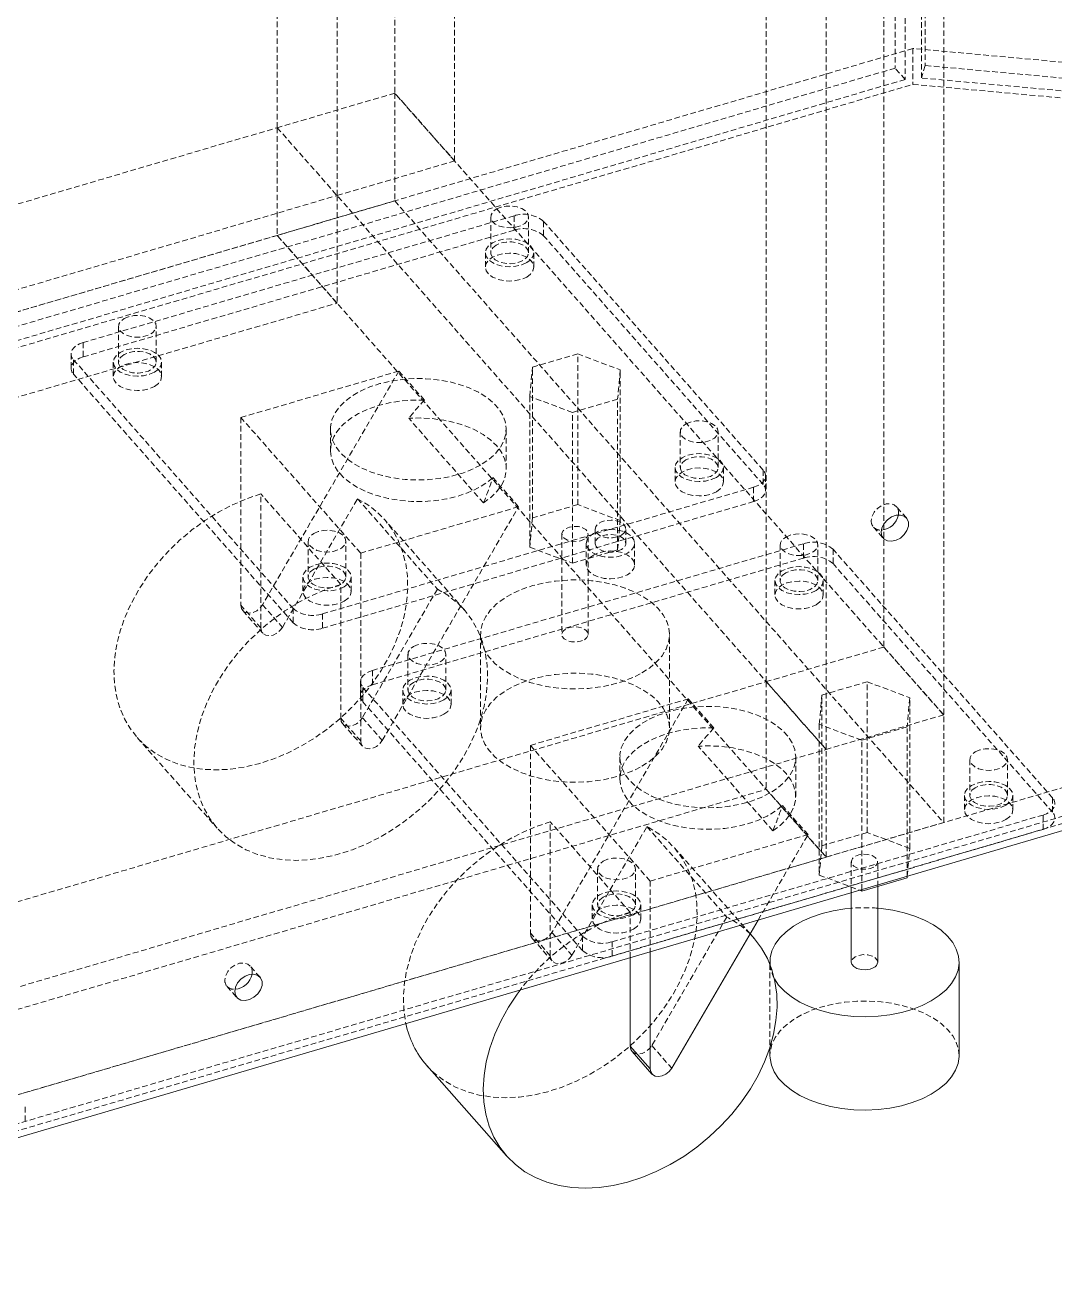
# Model space of a CAD drawing. Header units: millimetres. Extents: x 1529 to 6255, y 1713 to 5797.
# Drawn here: x 4764.3 to 4998.6, y 4425.3 to 4709.7 of the extents above; entities that cross this region are included whole.
import ezdxf

# ---------------------------------------------------------------- set-up
doc = ezdxf.new("R2010")
doc.units = ezdxf.units.MM
doc.linetypes.add('HIDDEN', pattern=[1.905, 1.27, -0.635])

msp = doc.modelspace()

# ---------------------------------------------------------------- linework, layer by layer
at = {"color": 7, "linetype": 'HIDDEN', "lineweight": 0}
for p, q in [((4962.216, 5268.138), (4962.216, 4699.826)), ((4969.025, 5268.761), (4969.025, 4700.448)), ((4964.486, 5265.566), (4964.486, 4697.254)), ((4968.243, 4697.597), (4968.243, 5265.91)), ((4848.429, 5200.4), (4848.429, 4694.145)), ((4821.699, 4686.283), (4821.699, 5192.538)), ((4862.049, 4678.714), (4862.049, 5184.969)), ((4835.319, 4670.852), (4835.319, 5177.107)), ((4959.657, 5074.381), (4959.657, 4568.125)), ((4932.927, 4560.263), (4932.927, 5066.518)), ((4973.277, 5058.949), (4973.277, 4552.694)), ((4946.547, 5051.087), (4946.547, 4544.832)), ((4966.268, 4704.31), (4527.667, 4575.299)), ((5011.989, 4700.13), (4966.268, 4704.31)), ((4966.268, 4704.31), (4966.268, 4696.145)), ((4962.216, 4699.826), (4527.179, 4571.863)), ((4964.486, 4697.254), (4962.216, 4699.826)), ((4969.025, 4700.448), (4968.243, 4697.597)), ((5539.52, 4648.286), (4969.025, 4700.448)), ((4527.667, 4567.134), (4966.268, 4696.145)), ((4964.486, 4697.254), (4529.449, 4569.291)), ((4966.268, 4696.145), (5054.521, 4688.076)), ((5538.738, 4645.435), (4968.243, 4697.597)), ((4848.429, 4694.145), (4821.699, 4686.283)), ((4973.277, 4552.694), (4848.429, 4694.145)), ((4848.429, 4694.145), (4848.429, 4669.649)), ((4862.049, 4678.714), (4848.429, 4694.145)), ((4554.397, 4607.658), (4821.699, 4686.283)), ((4821.699, 4686.283), (4946.547, 4544.832)), ((4821.699, 4686.283), (4821.699, 4661.786)), ((4821.699, 4686.283), (4835.319, 4670.852)), ((4835.319, 4670.852), (4862.049, 4678.714)), ((4568.017, 4592.227), (4835.319, 4670.852)), ((4848.429, 4669.649), (4821.699, 4661.786)), ((4835.319, 4670.852), (4835.319, 4646.355)), ((4848.429, 4669.649), (4973.277, 4528.198)), ((4875.558, 4666.224), (4777.548, 4637.395)), ((4870.251, 4665.994), (4870.251, 4657.829)), ((4875.558, 4662.958), (4875.558, 4666.224)), ((4878.851, 4657.829), (4878.851, 4665.994)), ((4932.222, 4608.382), (4882.283, 4664.962)), ((4882.283, 4664.962), (4882.283, 4661.696)), ((4821.699, 4661.786), (4554.397, 4583.161)), ((4777.548, 4634.128), (4875.558, 4662.958)), ((4821.699, 4661.786), (4946.547, 4520.335)), ((4835.319, 4646.355), (4821.699, 4661.786)), ((4932.222, 4605.116), (4882.283, 4661.696)), ((4869.051, 4657.829), (4869.051, 4654.562)), ((4880.051, 4654.562), (4880.051, 4657.829)), ((4568.017, 4567.73), (4835.319, 4646.355)), ((4785.605, 4641.096), (4785.605, 4632.931)), ((4794.205, 4632.931), (4794.205, 4641.096)), ((4777.548, 4637.395), (4777.548, 4634.128)), ((4774.817, 4634.823), (4774.817, 4631.557)), ((4775.362, 4633.512), (4825.301, 4576.932)), ((4775.362, 4630.246), (4775.362, 4633.512)), ((4784.405, 4632.931), (4784.405, 4629.664)), ((4795.405, 4629.664), (4795.405, 4632.931)), ((4879.748, 4631.795), (4890.037, 4634.821)), ((4890.037, 4634.821), (4899.721, 4631.191)), ((4890.037, 4600.526), (4890.037, 4634.821)), ((4825.301, 4573.666), (4775.362, 4630.246)), ((4813.442, 4620.35), (4849.36, 4630.915)), ((4849.36, 4630.915), (4818.362, 4577.753)), ((4855.199, 4624.299), (4849.36, 4630.915)), ((4879.144, 4625.138), (4879.748, 4631.795)), ((4879.748, 4597.5), (4879.748, 4631.795)), ((4899.721, 4631.191), (4899.117, 4624.534)), ((4899.721, 4596.896), (4899.721, 4631.191)), ((4879.144, 4625.138), (4879.144, 4590.843)), ((4888.828, 4621.508), (4879.144, 4625.138)), ((4899.117, 4624.534), (4888.828, 4621.508)), ((4899.117, 4590.239), (4899.117, 4624.534)), ((4888.828, 4587.213), (4888.828, 4621.508)), ((4840.682, 4589.488), (4813.442, 4620.35)), ((4813.442, 4620.35), (4813.442, 4577.634)), ((4868.597, 4600.936), (4851.615, 4620.176)), ((4833.792, 4617.681), (4833.792, 4612.782)), ((4873.792, 4608.699), (4873.792, 4617.681)), ((4913.38, 4617.129), (4913.38, 4608.964)), ((4921.98, 4608.964), (4921.98, 4617.129)), ((4912.18, 4608.964), (4912.18, 4605.698)), ((4923.18, 4605.698), (4923.18, 4608.964)), ((4932.222, 4608.382), (4932.222, 4605.116)), ((4932.767, 4603.805), (4932.767, 4607.072)), ((4832.026, 4575.671), (4930.037, 4604.5)), ((4876.599, 4600.053), (4870.76, 4606.669)), ((4930.037, 4601.234), (4930.037, 4604.5)), ((4836.142, 4582.384), (4817.982, 4602.958)), ((4817.982, 4572.49), (4817.982, 4602.958)), ((4822.902, 4572.61), (4839.961, 4601.866)), ((4839.961, 4601.866), (4858.12, 4581.292)), ((4832.026, 4572.404), (4930.037, 4601.234)), ((4876.599, 4600.053), (4840.682, 4589.488)), ((4845.601, 4546.891), (4876.599, 4600.053)), ((4890.037, 4600.526), (4879.748, 4597.5)), ((4899.721, 4596.896), (4890.037, 4600.526)), ((4964.806, 4597.5), (4962.536, 4600.071)), ((4864.257, 4576.579), (4846.098, 4597.153)), ((4879.748, 4597.5), (4879.144, 4590.843)), ((4899.117, 4590.239), (4899.721, 4596.896)), ((4886.433, 4593.87), (4886.433, 4571.006)), ((4892.433, 4571.006), (4892.433, 4593.87)), ((4893.988, 4594.992), (4893.988, 4591.726)), ((4900.988, 4591.726), (4900.988, 4594.992)), ((4957.288, 4595.439), (4959.558, 4592.868)), ((4828.734, 4592.231), (4828.734, 4584.066)), ((4837.334, 4584.066), (4837.334, 4592.231)), ((4941.387, 4591.641), (4843.376, 4562.811)), ((4879.144, 4590.843), (4888.828, 4587.213)), ((4888.828, 4587.213), (4899.117, 4590.239)), ((4891.988, 4591.726), (4891.988, 4586.827)), ((4902.988, 4586.827), (4902.988, 4591.726)), ((4936.079, 4591.411), (4936.079, 4583.245)), ((4941.387, 4588.374), (4941.387, 4591.641)), ((4944.679, 4583.245), (4944.679, 4591.411)), ((4998.051, 4533.799), (4948.112, 4590.379)), ((4948.112, 4590.379), (4948.112, 4587.113)), ((4840.682, 4589.488), (4840.682, 4546.772)), ((4843.376, 4559.545), (4941.387, 4588.374)), ((4998.051, 4530.533), (4948.112, 4587.113)), ((4827.534, 4584.066), (4827.534, 4580.8)), ((4836.142, 4551.916), (4836.142, 4582.384)), ((4838.534, 4580.8), (4838.534, 4584.066)), ((4934.879, 4583.245), (4934.879, 4579.979)), ((4945.879, 4579.979), (4945.879, 4583.245)), ((4858.12, 4581.292), (4841.061, 4552.035)), ((4817.982, 4572.49), (4813.442, 4577.634)), ((4813.866, 4576.435), (4818.406, 4571.291)), ((4818.362, 4577.753), (4822.902, 4572.61)), ((4825.301, 4576.932), (4825.301, 4573.666)), ((4832.026, 4575.671), (4832.026, 4572.404)), ((4867.933, 4571.006), (4867.933, 4549.776)), ((4910.933, 4549.776), (4910.933, 4571.006)), ((4959.657, 4568.125), (4932.927, 4560.263)), ((4959.657, 4568.125), (4973.277, 4552.694)), ((4851.434, 4566.513), (4851.434, 4558.347)), ((4860.034, 4558.347), (4860.034, 4566.513)), ((4843.376, 4562.811), (4843.376, 4559.545)), ((4665.625, 4481.638), (4932.927, 4560.263)), ((4840.646, 4560.24), (4840.646, 4556.973)), ((4841.191, 4558.929), (4891.13, 4502.349)), ((4841.191, 4555.663), (4841.191, 4558.929)), ((4946.547, 4544.832), (4932.927, 4560.263)), ((4932.927, 4560.263), (4932.927, 4535.767)), ((4945.577, 4557.212), (4955.866, 4560.238)), ((4955.866, 4560.238), (4965.55, 4556.607)), ((4955.866, 4525.943), (4955.866, 4560.238)), ((4850.234, 4558.347), (4850.234, 4555.081)), ((4861.234, 4555.081), (4861.234, 4558.347)), ((4879.271, 4545.767), (4915.188, 4556.332)), ((4915.188, 4556.332), (4884.19, 4503.17)), ((4921.028, 4549.716), (4915.188, 4556.332)), ((4944.973, 4550.555), (4945.577, 4557.212)), ((4945.577, 4522.917), (4945.577, 4557.212)), ((4965.55, 4556.607), (4964.945, 4549.951)), ((4965.55, 4522.313), (4965.55, 4556.607)), ((4891.13, 4499.083), (4841.191, 4555.663)), ((4840.682, 4546.772), (4836.142, 4551.916)), ((4836.566, 4550.717), (4841.106, 4545.573)), ((4841.061, 4552.035), (4845.601, 4546.891)), ((4944.973, 4550.555), (4944.973, 4516.26)), ((4954.657, 4546.924), (4944.973, 4550.555)), ((4973.277, 4552.694), (4946.547, 4544.832)), ((4973.277, 4528.198), (4973.277, 4552.694)), ((4789.867, 4547.523), (4808.027, 4526.949)), ((4964.945, 4549.951), (4954.657, 4546.924)), ((4964.945, 4515.975), (4964.945, 4549.951)), ((4679.245, 4466.207), (4946.547, 4544.832)), ((4906.51, 4514.905), (4879.271, 4545.767)), ((4879.271, 4545.767), (4879.271, 4503.051)), ((4934.425, 4526.353), (4917.444, 4545.593)), ((4946.547, 4520.335), (4946.547, 4544.832)), ((4954.657, 4512.949), (4954.657, 4546.924)), ((4899.621, 4543.098), (4899.621, 4538.199)), ((4939.621, 4534.116), (4939.621, 4543.098)), ((4979.208, 4542.546), (4979.208, 4534.38)), ((4987.808, 4534.38), (4987.808, 4542.546)), ((4654.296, 4434.372), (5011.501, 4539.441)), ((4665.625, 4457.142), (4932.927, 4535.767)), ((4932.927, 4535.767), (4946.547, 4520.335)), ((4978.008, 4534.38), (4978.008, 4531.114)), ((4989.008, 4531.114), (4989.008, 4534.38)), ((4998.051, 4533.799), (4998.051, 4530.533)), ((5009.719, 4532.385), (4654.296, 4427.84)), ((5011.501, 4531.276), (4655.441, 4426.543)), ((4942.428, 4525.47), (4936.588, 4532.086)), ((4901.971, 4507.801), (4883.811, 4528.375)), ((4883.811, 4497.907), (4883.811, 4528.375)), ((4897.855, 4501.087), (4995.866, 4529.916)), ((4973.277, 4528.198), (4946.547, 4520.335)), ((4995.866, 4526.65), (4995.866, 4529.916)), ((4888.73, 4498.026), (4905.789, 4527.283)), ((4897.855, 4497.821), (4995.866, 4526.65)), ((4905.789, 4527.283), (4923.949, 4506.708)), ((4942.428, 4525.47), (4906.51, 4514.905)), ((4931.084, 4506.015), (4942.428, 4525.47)), ((4955.866, 4525.943), (4945.577, 4522.917)), ((4965.55, 4522.313), (4955.866, 4525.943)), ((4929.275, 4502.913), (4911.926, 4522.57)), ((4945.577, 4522.917), (4944.973, 4516.26)), ((4964.975, 4515.984), (4965.55, 4522.313)), ((4946.547, 4520.335), (4679.245, 4441.711)), ((4952.261, 4519.286), (4952.261, 4512.245)), ((4958.261, 4513.69), (4958.261, 4519.286)), ((4894.563, 4517.648), (4894.563, 4509.483)), ((4903.163, 4509.483), (4903.163, 4517.648)), ((4944.973, 4516.26), (4954.179, 4512.809)), ((4906.51, 4514.905), (4906.51, 4498.787)), ((4893.363, 4509.483), (4893.363, 4506.216)), ((4901.971, 4497.452), (4901.971, 4507.801)), ((4904.363, 4506.216), (4904.363, 4509.483)), ((4923.949, 4506.708), (4906.89, 4477.452)), ((4883.811, 4497.907), (4879.271, 4503.051)), ((4879.695, 4501.852), (4884.235, 4496.708)), ((4884.19, 4503.17), (4888.73, 4498.026)), ((4891.13, 4502.349), (4891.13, 4499.083)), ((4897.855, 4501.087), (4897.855, 4497.821)), ((4817.79, 4493.015), (4815.52, 4495.587)), ((4933.761, 4495.956), (4933.761, 4477.107)), ((4810.272, 4490.955), (4812.541, 4488.383)), ((4906.89, 4477.452), (4911.43, 4472.308)), ((4764.35, 4460.32), (4764.35, 4463.587))]:
    msp.add_line(p, q, dxfattribs=at)
at = {"color": 7, "linetype": 'Continuous', "lineweight": 15}
for p, q in [((5011.989, 4529.813), (4656.566, 4425.268)), ((4954.657, 4512.63), (4964.945, 4515.656)), ((4958.261, 4496.423), (4958.261, 4513.69)), ((4964.945, 4515.656), (4964.975, 4515.984)), ((4964.945, 4515.656), (4964.945, 4515.975)), ((4952.261, 4512.245), (4952.261, 4496.423)), ((4954.179, 4512.809), (4954.657, 4512.63)), ((4954.657, 4512.63), (4954.657, 4512.949)), ((4911.43, 4472.308), (4931.084, 4506.015)), ((4930.086, 4501.995), (4929.275, 4502.913)), ((4901.971, 4477.332), (4901.971, 4497.452)), ((4906.51, 4498.787), (4906.51, 4472.189)), ((4933.761, 4496.423), (4933.761, 4495.956)), ((4976.761, 4475.193), (4976.761, 4496.423)), ((4906.51, 4472.189), (4901.971, 4477.332)), ((4933.761, 4477.107), (4933.761, 4475.193)), ((4902.394, 4476.133), (4906.934, 4470.99)), ((4855.696, 4472.94), (4873.855, 4452.365))]:
    msp.add_line(p, q, dxfattribs=at)
at = {"color": 7, "linetype": 'HIDDEN', "lineweight": 0, "flags": 128}
for points in [[(4871.51, 4667.749), (4872.541, 4668.189), (4873.751, 4668.433), (4875.032, 4668.461), (4876.27, 4668.269), (4877.355, 4667.876), (4878.192, 4667.315), (4878.704, 4666.636), (4878.848, 4665.901), (4878.609, 4665.174), (4878.01, 4664.52), (4877.104, 4663.997), (4875.971, 4663.651), (4874.711, 4663.513), (4873.438, 4663.596), (4872.263, 4663.892), (4871.291, 4664.375), (4870.609, 4665.001), (4870.278, 4665.716), (4870.326, 4666.455), (4870.749, 4667.154), (4871.51, 4667.749)], [(4878.44, 4655.583), (4877.301, 4655.079), (4875.974, 4654.762), (4874.551, 4654.653), (4873.127, 4654.762), (4871.801, 4655.079), (4870.662, 4655.583), (4869.787, 4656.241), (4869.238, 4657.007), (4869.051, 4657.829), (4869.238, 4658.65), (4869.787, 4659.416), (4870.661, 4660.074), (4871.801, 4660.578), (4873.127, 4660.895), (4874.551, 4661.004), (4875.974, 4660.895), (4877.301, 4660.578), (4878.44, 4660.074), (4879.314, 4659.416), (4879.863, 4658.65), (4880.051, 4657.829), (4879.863, 4657.007), (4879.314, 4656.241), (4878.44, 4655.583)], [(4871.51, 4659.584), (4870.749, 4658.988), (4870.326, 4658.29), (4870.278, 4657.551), (4870.609, 4656.836), (4871.291, 4656.209), (4872.263, 4655.727), (4873.438, 4655.431), (4874.711, 4655.348), (4875.971, 4655.486), (4877.104, 4655.831), (4878.01, 4656.354), (4878.609, 4657.009), (4878.848, 4657.736), (4878.704, 4658.471), (4878.192, 4659.149), (4877.355, 4659.71), (4876.27, 4660.104), (4875.032, 4660.295), (4873.751, 4660.268), (4872.541, 4660.023), (4871.51, 4659.584)], [(4878.44, 4652.317), (4879.314, 4652.975), (4879.863, 4653.741), (4880.051, 4654.562), (4879.863, 4655.384), (4879.314, 4656.15), (4878.44, 4656.808), (4877.301, 4657.312), (4875.974, 4657.629), (4874.551, 4657.737), (4873.127, 4657.629), (4871.801, 4657.312), (4870.661, 4656.808), (4869.787, 4656.15), (4869.238, 4655.384), (4869.051, 4654.562), (4869.238, 4653.741), (4869.787, 4652.975), (4870.662, 4652.317), (4871.801, 4651.813), (4873.127, 4651.495), (4874.551, 4651.387), (4875.974, 4651.495), (4877.301, 4651.813), (4878.44, 4652.317)], [(4786.864, 4642.851), (4787.896, 4643.291), (4789.106, 4643.535), (4790.386, 4643.563), (4791.624, 4643.371), (4792.71, 4642.978), (4793.546, 4642.417), (4794.058, 4641.739), (4794.202, 4641.003), (4793.964, 4640.276), (4793.365, 4639.622), (4792.458, 4639.099), (4791.325, 4638.753), (4790.066, 4638.615), (4788.792, 4638.698), (4787.617, 4638.994), (4786.646, 4639.477), (4785.964, 4640.103), (4785.632, 4640.818), (4785.68, 4641.558), (4786.103, 4642.256), (4786.864, 4642.851)], [(4777.548, 4637.395), (4776.722, 4637.09), (4776.015, 4636.697), (4775.455, 4636.233), (4775.062, 4635.715), (4774.852, 4635.162), (4774.833, 4634.596), (4775.005, 4634.039), (4775.362, 4633.512)], [(4793.794, 4630.686), (4792.655, 4630.181), (4791.328, 4629.864), (4789.905, 4629.756), (4788.481, 4629.864), (4787.155, 4630.181), (4786.016, 4630.686), (4785.142, 4631.343), (4784.592, 4632.109), (4784.405, 4632.931), (4784.592, 4633.752), (4785.142, 4634.518), (4786.016, 4635.176), (4787.155, 4635.68), (4788.481, 4635.998), (4789.905, 4636.106), (4791.328, 4635.998), (4792.655, 4635.68), (4793.794, 4635.176), (4794.668, 4634.518), (4795.218, 4633.752), (4795.405, 4632.931), (4795.218, 4632.109), (4794.668, 4631.343), (4793.794, 4630.686)], [(4777.548, 4634.128), (4776.722, 4633.823), (4776.015, 4633.431), (4775.455, 4632.967), (4775.062, 4632.449), (4774.852, 4631.896), (4774.833, 4631.33), (4775.005, 4630.773), (4775.362, 4630.246)], [(4793.794, 4627.419), (4794.668, 4628.077), (4795.218, 4628.843), (4795.405, 4629.664), (4795.218, 4630.486), (4794.668, 4631.252), (4793.794, 4631.91), (4792.655, 4632.414), (4791.328, 4632.731), (4789.905, 4632.84), (4788.481, 4632.731), (4787.155, 4632.414), (4786.016, 4631.91), (4785.142, 4631.252), (4784.592, 4630.486), (4784.405, 4629.664), (4784.592, 4628.843), (4785.142, 4628.077), (4786.016, 4627.419), (4787.155, 4626.915), (4788.481, 4626.598), (4789.905, 4626.489), (4791.328, 4626.598), (4792.655, 4626.915), (4793.794, 4627.419)], [(4786.864, 4634.686), (4786.103, 4634.091), (4785.68, 4633.392), (4785.632, 4632.653), (4785.964, 4631.938), (4786.646, 4631.311), (4787.617, 4630.829), (4788.792, 4630.533), (4790.066, 4630.45), (4791.325, 4630.588), (4792.458, 4630.933), (4793.365, 4631.457), (4793.964, 4632.111), (4794.202, 4632.838), (4794.058, 4633.573), (4793.546, 4634.251), (4792.71, 4634.812), (4791.624, 4635.206), (4790.386, 4635.397), (4789.106, 4635.37), (4787.896, 4635.125), (4786.864, 4634.686)], [(4867.934, 4609.517), (4865.923, 4608.502), (4863.696, 4607.65), (4861.291, 4606.978), (4858.753, 4606.496), (4856.126, 4606.214), (4853.458, 4606.137), (4850.796, 4606.266), (4848.187, 4606.598), (4845.678, 4607.128), (4843.314, 4607.847), (4841.137, 4608.741), (4839.186, 4609.794), (4837.495, 4610.989), (4836.095, 4612.302), (4835.011, 4613.712), (4834.262, 4615.193), (4833.862, 4616.717), (4833.817, 4618.26), (4834.129, 4619.791), (4834.792, 4621.286), (4835.794, 4622.715), (4837.117, 4624.055), (4838.737, 4625.282), (4840.626, 4626.372), (4842.75, 4627.308), (4845.072, 4628.071), (4847.548, 4628.65), (4850.137, 4629.032), (4852.79, 4629.212), (4855.461, 4629.186), (4858.103, 4628.955), (4860.668, 4628.523), (4863.11, 4627.897), (4865.385, 4627.089), (4867.454, 4626.113), (4869.279, 4624.987), (4870.828, 4623.73), (4872.072, 4622.365), (4872.991, 4620.917), (4873.567, 4619.411), (4873.79, 4617.874), (4873.656, 4616.334), (4873.167, 4614.817), (4872.333, 4613.352), (4871.168, 4611.964), (4869.693, 4610.678), (4867.934, 4609.517)], [(4855.199, 4624.299), (4852.476, 4624.302), (4849.776, 4624.092), (4847.152, 4623.672), (4844.65, 4623.051), (4842.318, 4622.238), (4840.199, 4621.251), (4838.332, 4620.106), (4836.751, 4618.826), (4835.487, 4617.433), (4834.562, 4615.954), (4833.994, 4614.416), (4833.793, 4612.848), (4833.962, 4611.279), (4834.5, 4609.738), (4835.395, 4608.253), (4836.632, 4606.852), (4838.187, 4605.561), (4840.031, 4604.404), (4842.13, 4603.402), (4844.446, 4602.574), (4846.935, 4601.936), (4849.551, 4601.499), (4852.246, 4601.271), (4854.969, 4601.256), (4857.671, 4601.455), (4860.301, 4601.864), (4862.81, 4602.476), (4865.151, 4603.279), (4867.283, 4604.258), (4869.164, 4605.395), (4870.76, 4606.669)], [(4868.597, 4600.936), (4870.264, 4602.15), (4871.634, 4603.482), (4872.684, 4604.908), (4873.393, 4606.403), (4873.749, 4607.938), (4873.746, 4609.488), (4873.383, 4611.023), (4872.668, 4612.516), (4871.612, 4613.941), (4870.236, 4615.271), (4868.564, 4616.483), (4866.626, 4617.554), (4864.456, 4618.467), (4862.095, 4619.203), (4859.584, 4619.75), (4856.969, 4620.098), (4854.297, 4620.241), (4851.615, 4620.176)], [(4914.639, 4618.884), (4915.67, 4619.324), (4916.88, 4619.568), (4918.161, 4619.596), (4919.399, 4619.404), (4920.485, 4619.011), (4921.321, 4618.45), (4921.833, 4617.772), (4921.977, 4617.036), (4921.738, 4616.309), (4921.139, 4615.655), (4920.233, 4615.132), (4919.1, 4614.786), (4917.84, 4614.648), (4916.567, 4614.731), (4915.392, 4615.027), (4914.42, 4615.51), (4913.738, 4616.136), (4913.407, 4616.851), (4913.455, 4617.591), (4913.878, 4618.289), (4914.639, 4618.884)], [(4921.569, 4606.719), (4920.43, 4606.214), (4919.103, 4605.897), (4917.68, 4605.789), (4916.256, 4605.897), (4914.93, 4606.214), (4913.791, 4606.719), (4912.917, 4607.376), (4912.367, 4608.142), (4912.18, 4608.964), (4912.367, 4609.785), (4912.917, 4610.551), (4913.791, 4611.209), (4914.93, 4611.713), (4916.256, 4612.031), (4917.68, 4612.139), (4919.103, 4612.031), (4920.43, 4611.713), (4921.569, 4611.209), (4922.443, 4610.551), (4922.992, 4609.785), (4923.18, 4608.964), (4922.992, 4608.142), (4922.443, 4607.376), (4921.569, 4606.719)], [(4914.639, 4610.719), (4913.878, 4610.124), (4913.455, 4609.425), (4913.407, 4608.686), (4913.738, 4607.971), (4914.42, 4607.344), (4915.392, 4606.862), (4916.567, 4606.566), (4917.84, 4606.483), (4919.1, 4606.621), (4920.233, 4606.966), (4921.139, 4607.49), (4921.738, 4608.144), (4921.977, 4608.871), (4921.833, 4609.606), (4921.321, 4610.284), (4920.485, 4610.845), (4919.399, 4611.239), (4918.161, 4611.43), (4916.88, 4611.403), (4915.67, 4611.158), (4914.639, 4610.719)], [(4921.569, 4603.452), (4922.443, 4604.11), (4922.992, 4604.876), (4923.18, 4605.698), (4922.992, 4606.519), (4922.443, 4607.285), (4921.569, 4607.943), (4920.43, 4608.447), (4919.103, 4608.764), (4917.68, 4608.873), (4916.256, 4608.764), (4914.93, 4608.447), (4913.791, 4607.943), (4912.917, 4607.285), (4912.367, 4606.519), (4912.18, 4605.698), (4912.367, 4604.876), (4912.917, 4604.11), (4913.791, 4603.452), (4914.93, 4602.948), (4916.256, 4602.631), (4917.68, 4602.522), (4919.103, 4602.631), (4920.43, 4602.948), (4921.569, 4603.452)], [(4930.037, 4604.5), (4930.863, 4604.805), (4931.569, 4605.197), (4932.13, 4605.661), (4932.522, 4606.18), (4932.732, 4606.732), (4932.752, 4607.298), (4932.579, 4607.855), (4932.222, 4608.382)], [(4930.037, 4601.234), (4930.863, 4601.539), (4931.569, 4601.931), (4932.13, 4602.395), (4932.522, 4602.913), (4932.732, 4603.466), (4932.752, 4604.032), (4932.579, 4604.589), (4932.222, 4605.116)], [(4817.982, 4602.958), (4814.725, 4601.855), (4811.499, 4600.47), (4808.335, 4598.817), (4805.262, 4596.911), (4802.311, 4594.772), (4799.509, 4592.419), (4796.883, 4589.875), (4794.458, 4587.163), (4792.257, 4584.311), (4790.301, 4581.344), (4788.609, 4578.292), (4787.196, 4575.183), (4786.077, 4572.047), (4785.262, 4568.913), (4784.758, 4565.813), (4784.571, 4562.774), (4784.702, 4559.826), (4785.15, 4556.998), (4785.911, 4554.316), (4786.977, 4551.805), (4788.339, 4549.49), (4789.983, 4547.393), (4791.894, 4545.533), (4794.053, 4543.929), (4796.44, 4542.595), (4799.032, 4541.545), (4801.805, 4540.788), (4804.732, 4540.331), (4807.786, 4540.179), (4810.936, 4540.334), (4814.153, 4540.793), (4817.407, 4541.553), (4820.667, 4542.606), (4823.9, 4543.943), (4827.078, 4545.55), (4830.169, 4547.412), (4833.144, 4549.511), (4835.974, 4551.828), (4838.633, 4554.34), (4841.095, 4557.024), (4843.337, 4559.854), (4845.338, 4562.802), (4847.078, 4565.841), (4848.54, 4568.943), (4849.712, 4572.076), (4850.582, 4575.212), (4851.141, 4578.321), (4851.384, 4581.373), (4851.309, 4584.338), (4850.916, 4587.19), (4850.21, 4589.899), (4849.197, 4592.442), (4847.887, 4594.793), (4846.291, 4596.93), (4844.426, 4598.833), (4842.309, 4600.484), (4839.961, 4601.866)], [(4962.986, 4598.181), (4962.988, 4598.19), (4962.988, 4599.131), (4962.654, 4599.922), (4962.024, 4600.479), (4961.164, 4600.741), (4960.169, 4600.679), (4959.146, 4600.301), (4958.206, 4599.646), (4957.451, 4598.787), (4956.962, 4597.816), (4956.793, 4596.838), (4956.793, 4596.838)], [(4899.963, 4593.564), (4900.632, 4594.105), (4900.961, 4594.742), (4900.914, 4595.407), (4900.495, 4596.026), (4899.75, 4596.534), (4898.76, 4596.875), (4897.633, 4597.011), (4896.489, 4596.929), (4895.454, 4596.637), (4894.64, 4596.166), (4894.133, 4595.569), (4893.991, 4594.909), (4894.227, 4594.258), (4894.817, 4593.686), (4895.696, 4593.256), (4896.77, 4593.015), (4897.921, 4592.987), (4899.025, 4593.177), (4899.963, 4593.564)], [(4829.993, 4593.986), (4831.025, 4594.426), (4832.235, 4594.67), (4833.515, 4594.698), (4834.754, 4594.506), (4835.839, 4594.113), (4836.675, 4593.552), (4837.188, 4592.874), (4837.331, 4592.138), (4837.093, 4591.411), (4836.494, 4590.757), (4835.587, 4590.234), (4834.454, 4589.888), (4833.195, 4589.751), (4831.921, 4589.833), (4830.746, 4590.129), (4829.775, 4590.612), (4829.093, 4591.239), (4828.761, 4591.953), (4828.809, 4592.693), (4829.232, 4593.391), (4829.993, 4593.986)], [(4891.554, 4592.645), (4890.7, 4592.3), (4889.694, 4592.144), (4888.656, 4592.197), (4887.712, 4592.451), (4886.975, 4592.876), (4886.535, 4593.421), (4886.444, 4594.021), (4886.714, 4594.602), (4887.311, 4595.094), (4888.165, 4595.439), (4889.171, 4595.595), (4890.209, 4595.542), (4891.153, 4595.288), (4891.89, 4594.863), (4892.33, 4594.318), (4892.421, 4593.719), (4892.151, 4593.138), (4891.554, 4592.645)], [(4893.599, 4593.971), (4894.738, 4594.476), (4896.064, 4594.793), (4897.488, 4594.901), (4898.912, 4594.793), (4900.238, 4594.476), (4901.377, 4593.971), (4902.251, 4593.314), (4902.801, 4592.548), (4902.988, 4591.726), (4902.801, 4590.904), (4902.251, 4590.139), (4901.377, 4589.481), (4900.238, 4588.976), (4898.911, 4588.659), (4897.488, 4588.551), (4896.064, 4588.659), (4894.738, 4588.976), (4893.599, 4589.481), (4892.725, 4590.139), (4892.175, 4590.904), (4891.988, 4591.726), (4892.175, 4592.548), (4892.725, 4593.314), (4893.599, 4593.971)], [(4899.963, 4590.297), (4899.025, 4589.911), (4897.921, 4589.721), (4896.77, 4589.749), (4895.696, 4589.99), (4894.817, 4590.42), (4894.227, 4590.992), (4893.991, 4591.643), (4894.133, 4592.303), (4894.64, 4592.9), (4895.454, 4593.37), (4896.489, 4593.663), (4897.633, 4593.745), (4898.76, 4593.608), (4899.75, 4593.268), (4900.495, 4592.76), (4900.914, 4592.141), (4900.961, 4591.476), (4900.632, 4590.839), (4899.963, 4590.297)], [(4937.339, 4593.166), (4938.37, 4593.605), (4939.58, 4593.85), (4940.861, 4593.877), (4942.099, 4593.686), (4943.184, 4593.292), (4944.02, 4592.731), (4944.533, 4592.053), (4944.676, 4591.318), (4944.438, 4590.591), (4943.839, 4589.937), (4942.933, 4589.413), (4941.799, 4589.068), (4940.54, 4588.93), (4939.266, 4589.013), (4938.091, 4589.309), (4937.12, 4589.792), (4936.438, 4590.418), (4936.106, 4591.133), (4936.154, 4591.872), (4936.577, 4592.571), (4937.339, 4593.166)], [(4893.599, 4589.072), (4892.725, 4588.414), (4892.175, 4587.649), (4891.988, 4586.827), (4892.175, 4586.005), (4892.725, 4585.239), (4893.599, 4584.582), (4894.738, 4584.077), (4896.064, 4583.76), (4897.488, 4583.652), (4898.911, 4583.76), (4900.238, 4584.077), (4901.377, 4584.582), (4902.251, 4585.239), (4902.801, 4586.005), (4902.988, 4586.827), (4902.801, 4587.649), (4902.251, 4588.414), (4901.377, 4589.072), (4900.238, 4589.577), (4898.912, 4589.894), (4897.488, 4590.002), (4896.064, 4589.894), (4894.738, 4589.577), (4893.599, 4589.072)], [(4836.923, 4581.821), (4835.784, 4581.316), (4834.458, 4580.999), (4833.034, 4580.891), (4831.611, 4580.999), (4830.284, 4581.316), (4829.145, 4581.821), (4828.271, 4582.478), (4827.721, 4583.244), (4827.534, 4584.066), (4827.721, 4584.888), (4828.271, 4585.653), (4829.145, 4586.311), (4830.284, 4586.815), (4831.611, 4587.133), (4833.034, 4587.241), (4834.458, 4587.133), (4835.784, 4586.815), (4836.923, 4586.311), (4837.797, 4585.653), (4838.347, 4584.888), (4838.534, 4584.066), (4838.347, 4583.244), (4837.797, 4582.478), (4836.923, 4581.821)], [(4829.993, 4585.821), (4829.232, 4585.226), (4828.809, 4584.527), (4828.761, 4583.788), (4829.093, 4583.073), (4829.775, 4582.447), (4830.746, 4581.964), (4831.921, 4581.668), (4833.195, 4581.585), (4834.454, 4581.723), (4835.587, 4582.068), (4836.494, 4582.592), (4837.093, 4583.246), (4837.331, 4583.973), (4837.188, 4584.708), (4836.675, 4585.386), (4835.839, 4585.947), (4834.754, 4586.341), (4833.515, 4586.533), (4832.235, 4586.505), (4831.025, 4586.26), (4829.993, 4585.821)], [(4944.268, 4581), (4943.129, 4580.496), (4941.803, 4580.178), (4940.379, 4580.07), (4938.956, 4580.178), (4937.629, 4580.496), (4936.49, 4581), (4935.616, 4581.658), (4935.067, 4582.424), (4934.879, 4583.245), (4935.067, 4584.067), (4935.616, 4584.833), (4936.49, 4585.49), (4937.629, 4585.995), (4938.956, 4586.312), (4940.379, 4586.42), (4941.803, 4586.312), (4943.129, 4585.995), (4944.268, 4585.49), (4945.142, 4584.833), (4945.692, 4584.067), (4945.879, 4583.245), (4945.692, 4582.424), (4945.142, 4581.658), (4944.268, 4581)], [(4937.339, 4585.001), (4936.577, 4584.405), (4936.154, 4583.707), (4936.106, 4582.967), (4936.438, 4582.253), (4937.12, 4581.626), (4938.091, 4581.143), (4939.266, 4580.848), (4940.54, 4580.765), (4941.799, 4580.902), (4942.933, 4581.248), (4943.839, 4581.771), (4944.438, 4582.425), (4944.676, 4583.152), (4944.533, 4583.888), (4944.02, 4584.566), (4943.184, 4585.127), (4942.099, 4585.521), (4940.861, 4585.712), (4939.58, 4585.684), (4938.37, 4585.44), (4937.339, 4585.001)], [(4836.142, 4582.384), (4832.885, 4581.28), (4829.659, 4579.895), (4826.494, 4578.242), (4823.422, 4576.337), (4820.471, 4574.197), (4817.669, 4571.844), (4815.043, 4569.3), (4812.617, 4566.589), (4810.416, 4563.736), (4808.46, 4560.77), (4806.768, 4557.717), (4805.356, 4554.608), (4804.237, 4551.472), (4803.421, 4548.339), (4802.918, 4545.238), (4802.73, 4542.199), (4802.862, 4539.252), (4803.31, 4536.423), (4804.07, 4533.741), (4805.137, 4531.231), (4806.498, 4528.916), (4808.143, 4526.818), (4810.053, 4524.959), (4812.213, 4523.354), (4814.6, 4522.021), (4817.192, 4520.97), (4819.965, 4520.213), (4822.892, 4519.756), (4825.945, 4519.605), (4829.096, 4519.759), (4832.313, 4520.219), (4835.567, 4520.979), (4838.826, 4522.032), (4842.06, 4523.368), (4845.238, 4524.975), (4848.328, 4526.837), (4851.303, 4528.937), (4854.133, 4531.253), (4856.792, 4533.766), (4859.255, 4536.449), (4861.497, 4539.279), (4863.497, 4542.227), (4865.237, 4545.267), (4866.7, 4548.368), (4867.872, 4551.502), (4868.741, 4554.638), (4869.3, 4557.746), (4869.544, 4560.798), (4869.469, 4563.764), (4869.076, 4566.615), (4868.37, 4569.325), (4867.357, 4571.867), (4866.046, 4574.218), (4864.451, 4576.356), (4862.586, 4578.259), (4860.469, 4579.909), (4858.12, 4581.292)], [(4836.923, 4578.554), (4837.797, 4579.212), (4838.347, 4579.978), (4838.534, 4580.8), (4838.347, 4581.621), (4837.797, 4582.387), (4836.923, 4583.045), (4835.784, 4583.549), (4834.458, 4583.866), (4833.034, 4583.975), (4831.611, 4583.866), (4830.284, 4583.549), (4829.145, 4583.045), (4828.271, 4582.387), (4827.721, 4581.621), (4827.534, 4580.8), (4827.721, 4579.978), (4828.271, 4579.212), (4829.145, 4578.554), (4830.284, 4578.05), (4831.611, 4577.733), (4833.034, 4577.625), (4834.458, 4577.733), (4835.784, 4578.05), (4836.923, 4578.554)], [(4904.635, 4562.23), (4906.455, 4563.424), (4907.994, 4564.743), (4909.229, 4566.165), (4910.139, 4567.666), (4910.709, 4569.222), (4910.93, 4570.808), (4910.797, 4572.396), (4910.314, 4573.962), (4909.488, 4575.479), (4908.333, 4576.923), (4906.867, 4578.27), (4905.115, 4579.497), (4903.105, 4580.585), (4900.871, 4581.516), (4898.449, 4582.274), (4895.879, 4582.847), (4893.204, 4583.226), (4890.466, 4583.404), (4887.711, 4583.378), (4884.985, 4583.15), (4882.332, 4582.722), (4879.795, 4582.101), (4877.416, 4581.299), (4875.235, 4580.327), (4873.287, 4579.203), (4871.604, 4577.943), (4870.214, 4576.57), (4869.139, 4575.106), (4868.398, 4573.574), (4868.002, 4572), (4867.957, 4570.41), (4868.266, 4568.829), (4868.922, 4567.285), (4869.915, 4565.801), (4871.228, 4564.403), (4872.84, 4563.113), (4874.725, 4561.953), (4876.851, 4560.942), (4879.184, 4560.096), (4881.685, 4559.429), (4884.313, 4558.952), (4887.025, 4558.673), (4889.777, 4558.596), (4892.523, 4558.724), (4895.219, 4559.053), (4897.819, 4559.578), (4900.282, 4560.291), (4902.566, 4561.18), (4904.635, 4562.23)], [(4944.268, 4577.734), (4945.142, 4578.392), (4945.692, 4579.157), (4945.879, 4579.979), (4945.692, 4580.801), (4945.142, 4581.567), (4944.268, 4582.224), (4943.129, 4582.729), (4941.803, 4583.046), (4940.379, 4583.154), (4938.956, 4583.046), (4937.629, 4582.729), (4936.49, 4582.224), (4935.616, 4581.567), (4935.067, 4580.801), (4934.879, 4579.979), (4935.067, 4579.157), (4935.616, 4578.392), (4936.49, 4577.734), (4937.629, 4577.229), (4938.956, 4576.912), (4940.379, 4576.804), (4941.803, 4576.912), (4943.129, 4577.229), (4944.268, 4577.734)], [(4813.442, 4577.634), (4813.579, 4576.901), (4813.975, 4576.323), (4814.59, 4575.96), (4815.36, 4575.848), (4816.208, 4575.999), (4817.046, 4576.398), (4817.79, 4577.003), (4818.362, 4577.753)], [(4822.902, 4572.61), (4822.33, 4571.859), (4821.586, 4571.254), (4820.748, 4570.856), (4819.9, 4570.705), (4819.129, 4570.816), (4818.515, 4571.18), (4818.119, 4571.757), (4817.982, 4572.49)], [(4891.554, 4569.782), (4892.151, 4570.275), (4892.421, 4570.856), (4892.33, 4571.455), (4891.89, 4572), (4891.153, 4572.425), (4890.209, 4572.679), (4889.171, 4572.732), (4888.165, 4572.576), (4887.311, 4572.231), (4886.714, 4571.738), (4886.444, 4571.157), (4886.535, 4570.558), (4886.975, 4570.013), (4887.712, 4569.588), (4888.656, 4569.334), (4889.694, 4569.281), (4890.7, 4569.437), (4891.554, 4569.782)], [(4852.693, 4568.268), (4853.724, 4568.707), (4854.934, 4568.952), (4856.215, 4568.98), (4857.453, 4568.788), (4858.538, 4568.394), (4859.374, 4567.834), (4859.887, 4567.155), (4860.031, 4566.42), (4859.792, 4565.693), (4859.193, 4565.039), (4858.287, 4564.516), (4857.154, 4564.17), (4855.894, 4564.032), (4854.621, 4564.115), (4853.446, 4564.411), (4852.474, 4564.894), (4851.792, 4565.52), (4851.461, 4566.235), (4851.509, 4566.974), (4851.932, 4567.673), (4852.693, 4568.268)], [(4843.376, 4562.811), (4842.551, 4562.506), (4841.844, 4562.114), (4841.284, 4561.65), (4840.891, 4561.132), (4840.681, 4560.579), (4840.661, 4560.013), (4840.834, 4559.456), (4841.191, 4558.929)], [(4859.623, 4556.102), (4858.484, 4555.598), (4857.157, 4555.281), (4855.734, 4555.172), (4854.31, 4555.281), (4852.984, 4555.598), (4851.845, 4556.102), (4850.97, 4556.76), (4850.421, 4557.526), (4850.234, 4558.347), (4850.421, 4559.169), (4850.97, 4559.935), (4851.844, 4560.593), (4852.984, 4561.097), (4854.31, 4561.414), (4855.734, 4561.523), (4857.157, 4561.414), (4858.484, 4561.097), (4859.623, 4560.593), (4860.497, 4559.935), (4861.046, 4559.169), (4861.234, 4558.347), (4861.046, 4557.526), (4860.497, 4556.76), (4859.623, 4556.102)], [(4904.635, 4541), (4906.455, 4542.194), (4907.994, 4543.513), (4909.229, 4544.935), (4910.139, 4546.436), (4910.709, 4547.992), (4910.93, 4549.577), (4910.797, 4551.166), (4910.314, 4552.732), (4909.488, 4554.249), (4908.333, 4555.693), (4906.867, 4557.04), (4905.115, 4558.267), (4903.105, 4559.355), (4900.871, 4560.286), (4898.449, 4561.044), (4895.879, 4561.617), (4893.204, 4561.996), (4890.466, 4562.174), (4887.711, 4562.148), (4884.985, 4561.92), (4882.332, 4561.492), (4879.795, 4560.871), (4877.416, 4560.069), (4875.235, 4559.097), (4873.287, 4557.972), (4871.604, 4556.713), (4870.214, 4555.34), (4869.139, 4553.876), (4868.398, 4552.344), (4868.002, 4550.77), (4867.957, 4549.18), (4868.266, 4547.599), (4868.922, 4546.055), (4869.915, 4544.571), (4871.228, 4543.173), (4872.84, 4541.883), (4874.725, 4540.723), (4876.851, 4539.712), (4879.184, 4538.866), (4881.685, 4538.199), (4884.313, 4537.722), (4887.025, 4537.443), (4889.777, 4537.366), (4892.523, 4537.494), (4895.219, 4537.823), (4897.819, 4538.348), (4900.282, 4539.061), (4902.566, 4539.95), (4904.635, 4541)], [(4843.376, 4559.545), (4842.551, 4559.24), (4841.844, 4558.848), (4841.284, 4558.384), (4840.891, 4557.865), (4840.681, 4557.313), (4840.661, 4556.747), (4840.834, 4556.19), (4841.191, 4555.663)], [(4852.693, 4560.103), (4851.932, 4559.507), (4851.509, 4558.809), (4851.461, 4558.069), (4851.792, 4557.355), (4852.474, 4556.728), (4853.446, 4556.246), (4854.621, 4555.95), (4855.894, 4555.867), (4857.154, 4556.004), (4858.287, 4556.35), (4859.193, 4556.873), (4859.792, 4557.528), (4860.031, 4558.255), (4859.887, 4558.99), (4859.374, 4559.668), (4858.538, 4560.229), (4857.453, 4560.623), (4856.215, 4560.814), (4854.934, 4560.786), (4853.724, 4560.542), (4852.693, 4560.103)], [(4859.623, 4552.836), (4860.497, 4553.494), (4861.046, 4554.259), (4861.234, 4555.081), (4861.046, 4555.903), (4860.497, 4556.669), (4859.623, 4557.326), (4858.484, 4557.831), (4857.157, 4558.148), (4855.734, 4558.256), (4854.31, 4558.148), (4852.984, 4557.831), (4851.844, 4557.326), (4850.97, 4556.669), (4850.421, 4555.903), (4850.234, 4555.081), (4850.421, 4554.259), (4850.97, 4553.494), (4851.845, 4552.836), (4852.984, 4552.332), (4854.31, 4552.014), (4855.734, 4551.906), (4857.157, 4552.014), (4858.484, 4552.332), (4859.623, 4552.836)], [(4933.763, 4534.934), (4931.752, 4533.918), (4929.524, 4533.067), (4927.12, 4532.394), (4924.582, 4531.913), (4921.955, 4531.631), (4919.287, 4531.554), (4916.624, 4531.682), (4914.015, 4532.015), (4911.507, 4532.545), (4909.142, 4533.263), (4906.965, 4534.157), (4905.014, 4535.211), (4903.324, 4536.405), (4901.924, 4537.719), (4900.84, 4539.129), (4900.091, 4540.609), (4899.691, 4542.134), (4899.646, 4543.676), (4899.958, 4545.208), (4900.621, 4546.702), (4901.622, 4548.132), (4902.945, 4549.472), (4904.566, 4550.698), (4906.455, 4551.789), (4908.579, 4552.724), (4910.9, 4553.488), (4913.377, 4554.066), (4915.965, 4554.449), (4918.619, 4554.629), (4921.29, 4554.603), (4923.932, 4554.372), (4926.496, 4553.94), (4928.938, 4553.314), (4931.214, 4552.506), (4933.283, 4551.53), (4935.108, 4550.404), (4936.656, 4549.147), (4937.901, 4547.782), (4938.819, 4546.334), (4939.395, 4544.828), (4939.618, 4543.291), (4939.484, 4541.75), (4938.996, 4540.234), (4938.162, 4538.769), (4936.997, 4537.381), (4935.522, 4536.095), (4933.763, 4534.934)], [(4836.142, 4551.916), (4836.279, 4551.183), (4836.674, 4550.605), (4837.289, 4550.242), (4838.06, 4550.13), (4838.908, 4550.281), (4839.746, 4550.68), (4840.489, 4551.285), (4841.061, 4552.035)], [(4921.028, 4549.716), (4918.304, 4549.719), (4915.605, 4549.509), (4912.98, 4549.089), (4910.479, 4548.467), (4908.147, 4547.655), (4906.028, 4546.668), (4904.16, 4545.523), (4902.58, 4544.242), (4901.316, 4542.85), (4900.391, 4541.371), (4899.822, 4539.833), (4899.621, 4538.265), (4899.791, 4536.696), (4900.329, 4535.154), (4901.224, 4533.669), (4902.46, 4532.269), (4904.015, 4530.978), (4905.859, 4529.821), (4907.959, 4528.819), (4910.274, 4527.991), (4912.763, 4527.353), (4915.379, 4526.915), (4918.074, 4526.687), (4920.798, 4526.673), (4923.499, 4526.872), (4926.129, 4527.281), (4928.638, 4527.893), (4930.98, 4528.696), (4933.111, 4529.675), (4934.992, 4530.812), (4936.588, 4532.086)], [(4840.682, 4546.772), (4840.818, 4546.039), (4841.214, 4545.461), (4841.829, 4545.098), (4842.6, 4544.986), (4843.448, 4545.137), (4844.286, 4545.536), (4845.029, 4546.141), (4845.601, 4546.891)], [(4934.425, 4526.353), (4936.093, 4527.567), (4937.463, 4528.899), (4938.512, 4530.325), (4939.221, 4531.82), (4939.577, 4533.355), (4939.574, 4534.904), (4939.212, 4536.44), (4938.496, 4537.933), (4937.441, 4539.357), (4936.065, 4540.688), (4934.393, 4541.899), (4932.454, 4542.971), (4930.285, 4543.883), (4927.924, 4544.62), (4925.413, 4545.167), (4922.798, 4545.515), (4920.125, 4545.658), (4917.444, 4545.593)], [(4980.468, 4544.301), (4981.499, 4544.741), (4982.709, 4544.985), (4983.99, 4545.013), (4985.228, 4544.821), (4986.313, 4544.427), (4987.149, 4543.867), (4987.662, 4543.188), (4987.805, 4542.453), (4987.567, 4541.726), (4986.968, 4541.072), (4986.062, 4540.549), (4984.929, 4540.203), (4983.669, 4540.065), (4982.395, 4540.148), (4981.221, 4540.444), (4980.249, 4540.927), (4979.567, 4541.553), (4979.235, 4542.268), (4979.283, 4543.007), (4979.707, 4543.706), (4980.468, 4544.301)], [(4987.397, 4532.135), (4986.258, 4531.631), (4984.932, 4531.314), (4983.508, 4531.205), (4982.085, 4531.314), (4980.758, 4531.631), (4979.619, 4532.135), (4978.745, 4532.793), (4978.196, 4533.559), (4978.008, 4534.38), (4978.196, 4535.202), (4978.745, 4535.968), (4979.619, 4536.626), (4980.758, 4537.13), (4982.085, 4537.447), (4983.508, 4537.556), (4984.932, 4537.447), (4986.258, 4537.13), (4987.397, 4536.626), (4988.271, 4535.968), (4988.821, 4535.202), (4989.008, 4534.38), (4988.821, 4533.559), (4988.271, 4532.793), (4987.397, 4532.135)], [(4980.468, 4536.136), (4979.707, 4535.54), (4979.283, 4534.842), (4979.235, 4534.103), (4979.567, 4533.388), (4980.249, 4532.761), (4981.221, 4532.279), (4982.395, 4531.983), (4983.669, 4531.9), (4984.929, 4532.037), (4986.062, 4532.383), (4986.968, 4532.906), (4987.567, 4533.561), (4987.805, 4534.288), (4987.662, 4535.023), (4987.149, 4535.701), (4986.313, 4536.262), (4985.228, 4536.656), (4983.99, 4536.847), (4982.709, 4536.82), (4981.499, 4536.575), (4980.468, 4536.136)], [(4987.397, 4528.869), (4988.271, 4529.527), (4988.821, 4530.293), (4989.008, 4531.114), (4988.821, 4531.936), (4988.271, 4532.702), (4987.397, 4533.359), (4986.258, 4533.864), (4984.932, 4534.181), (4983.508, 4534.289), (4982.085, 4534.181), (4980.758, 4533.864), (4979.619, 4533.359), (4978.745, 4532.702), (4978.196, 4531.936), (4978.008, 4531.114), (4978.196, 4530.292), (4978.745, 4529.527), (4979.619, 4528.869), (4980.758, 4528.365), (4982.085, 4528.047), (4983.508, 4527.939), (4984.932, 4528.047), (4986.258, 4528.365), (4987.397, 4528.869)], [(4995.866, 4529.916), (4996.691, 4530.222), (4997.398, 4530.614), (4997.958, 4531.078), (4998.351, 4531.596), (4998.561, 4532.149), (4998.58, 4532.715), (4998.408, 4533.272), (4998.051, 4533.799)], [(4995.866, 4526.65), (4996.691, 4526.955), (4997.398, 4527.348), (4997.958, 4527.812), (4998.351, 4528.33), (4998.561, 4528.883), (4998.58, 4529.449), (4998.408, 4530.006), (4998.051, 4530.533)], [(4883.811, 4528.375), (4880.554, 4527.271), (4877.328, 4525.886), (4874.163, 4524.233), (4871.091, 4522.328), (4868.14, 4520.189), (4865.338, 4517.836), (4862.711, 4515.291), (4860.286, 4512.58), (4858.085, 4509.728), (4856.13, 4506.761), (4854.437, 4503.709), (4853.025, 4500.6), (4851.906, 4497.463), (4851.09, 4494.33), (4850.587, 4491.229), (4850.399, 4488.191), (4850.531, 4485.243), (4850.971, 4482.451)], [(4855.696, 4472.94), (4855.812, 4472.81), (4857.722, 4470.95), (4859.882, 4469.346), (4862.269, 4468.012), (4864.861, 4466.962), (4867.634, 4466.204), (4870.561, 4465.748), (4873.614, 4465.596), (4876.765, 4465.751), (4879.982, 4466.21), (4883.236, 4466.97), (4886.495, 4468.023), (4889.729, 4469.36), (4892.907, 4470.967), (4895.997, 4472.829), (4898.972, 4474.928), (4901.802, 4477.245), (4904.461, 4479.757), (4906.924, 4482.441), (4909.166, 4485.27), (4911.166, 4488.219), (4912.906, 4491.258), (4914.369, 4494.359), (4915.541, 4497.493), (4916.41, 4500.629), (4916.969, 4503.738), (4917.213, 4506.789), (4917.138, 4509.755), (4916.745, 4512.606), (4916.039, 4515.316), (4915.026, 4517.859), (4913.715, 4520.21), (4912.12, 4522.347), (4910.255, 4524.25), (4908.138, 4525.901), (4905.789, 4527.283), (4905.789, 4527.283)], [(4895.822, 4519.403), (4896.853, 4519.843), (4898.063, 4520.087), (4899.344, 4520.115), (4900.582, 4519.923), (4901.667, 4519.53), (4902.504, 4518.969), (4903.016, 4518.29), (4903.16, 4517.555), (4902.921, 4516.828), (4902.322, 4516.174), (4901.416, 4515.651), (4900.283, 4515.305), (4899.023, 4515.167), (4897.75, 4515.25), (4896.575, 4515.546), (4895.603, 4516.029), (4894.921, 4516.655), (4894.59, 4517.37), (4894.638, 4518.109), (4895.061, 4518.808), (4895.822, 4519.403)], [(4957.383, 4518.062), (4956.529, 4517.717), (4955.523, 4517.561), (4954.485, 4517.614), (4953.54, 4517.868), (4952.804, 4518.293), (4952.363, 4518.838), (4952.273, 4519.437), (4952.542, 4520.018), (4953.14, 4520.511), (4953.993, 4520.856), (4955, 4521.012), (4956.038, 4520.959), (4956.982, 4520.705), (4957.719, 4520.28), (4958.159, 4519.735), (4958.25, 4519.135), (4957.98, 4518.554), (4957.383, 4518.062)], [(4902.752, 4507.237), (4901.613, 4506.733), (4900.286, 4506.416), (4898.863, 4506.307), (4897.439, 4506.416), (4896.113, 4506.733), (4894.974, 4507.237), (4894.1, 4507.895), (4893.55, 4508.661), (4893.363, 4509.483), (4893.55, 4510.304), (4894.1, 4511.07), (4894.974, 4511.728), (4896.113, 4512.232), (4897.439, 4512.549), (4898.863, 4512.658), (4900.286, 4512.549), (4901.613, 4512.232), (4902.752, 4511.728), (4903.626, 4511.07), (4904.175, 4510.304), (4904.363, 4509.483), (4904.175, 4508.661), (4903.626, 4507.895), (4902.752, 4507.237)], [(4895.822, 4511.238), (4895.061, 4510.642), (4894.638, 4509.944), (4894.59, 4509.205), (4894.921, 4508.49), (4895.603, 4507.863), (4896.575, 4507.381), (4897.75, 4507.085), (4899.023, 4507.002), (4900.283, 4507.14), (4901.416, 4507.485), (4902.322, 4508.008), (4902.921, 4508.663), (4903.16, 4509.39), (4903.016, 4510.125), (4902.504, 4510.803), (4901.667, 4511.364), (4900.582, 4511.758), (4899.344, 4511.949), (4898.063, 4511.922), (4896.853, 4511.677), (4895.822, 4511.238)], [(4902.752, 4503.971), (4903.626, 4504.629), (4904.175, 4505.395), (4904.363, 4506.216), (4904.175, 4507.038), (4903.626, 4507.804), (4902.752, 4508.461), (4901.613, 4508.966), (4900.286, 4509.283), (4898.863, 4509.391), (4897.439, 4509.283), (4896.113, 4508.966), (4894.974, 4508.461), (4894.1, 4507.804), (4893.55, 4507.038), (4893.363, 4506.216), (4893.55, 4505.395), (4894.1, 4504.629), (4894.974, 4503.971), (4896.113, 4503.467), (4897.439, 4503.149), (4898.863, 4503.041), (4900.286, 4503.149), (4901.613, 4503.467), (4902.752, 4503.971)], [(4879.271, 4503.051), (4879.408, 4502.318), (4879.804, 4501.74), (4880.418, 4501.377), (4881.189, 4501.265), (4882.037, 4501.416), (4882.875, 4501.815), (4883.618, 4502.42), (4884.19, 4503.17)], [(4815.97, 4493.697), (4815.972, 4493.706), (4815.972, 4494.646), (4815.638, 4495.438), (4815.008, 4495.995), (4814.148, 4496.257), (4813.153, 4496.195), (4812.13, 4495.816), (4811.19, 4495.162), (4810.435, 4494.303), (4809.946, 4493.332), (4809.777, 4492.354), (4809.777, 4492.354)], [(4888.73, 4498.026), (4888.158, 4497.276), (4887.415, 4496.671), (4886.577, 4496.272), (4885.729, 4496.121), (4884.958, 4496.233), (4884.343, 4496.596), (4883.948, 4497.174), (4883.811, 4497.907)], [(4958.261, 4496.423), (4958.159, 4496.871), (4957.719, 4497.417), (4956.982, 4497.842), (4956.038, 4498.096), (4955, 4498.149), (4953.993, 4497.993), (4953.14, 4497.648), (4952.542, 4497.155), (4952.273, 4496.574), (4952.261, 4496.423)], [(4976.761, 4475.193), (4976.626, 4476.583), (4976.143, 4478.149), (4975.317, 4479.666), (4974.161, 4481.11), (4972.695, 4482.456), (4970.943, 4483.684), (4968.934, 4484.772), (4966.7, 4485.702), (4964.278, 4486.461), (4961.708, 4487.034), (4959.032, 4487.412), (4956.295, 4487.591), (4953.54, 4487.565), (4950.814, 4487.336), (4948.16, 4486.908), (4945.623, 4486.288), (4943.245, 4485.485), (4941.064, 4484.514), (4939.116, 4483.389), (4937.433, 4482.13), (4936.042, 4480.757), (4934.968, 4479.292), (4934.226, 4477.761), (4933.83, 4476.187), (4933.761, 4475.193)], [(4902.394, 4476.133), (4902.503, 4476.022), (4903.118, 4475.658), (4903.888, 4475.547), (4904.736, 4475.698), (4905.575, 4476.096), (4906.318, 4476.702), (4906.89, 4477.452)]]:
    msp.add_lwpolyline(points, dxfattribs=at)
at = {"color": 7, "linetype": 'Continuous', "lineweight": 15, "flags": 128}
for points in [[(4959.063, 4594.266), (4959.232, 4593.388), (4959.721, 4592.704), (4960.476, 4592.289), (4961.416, 4592.188), (4962.439, 4592.411), (4963.434, 4592.935), (4964.294, 4593.702), (4964.924, 4594.63), (4965.258, 4595.618), (4965.258, 4596.559), (4964.924, 4597.351), (4964.294, 4597.907), (4963.434, 4598.169), (4962.439, 4598.107), (4961.416, 4597.729), (4960.476, 4597.074), (4959.721, 4596.215), (4959.232, 4595.244), (4959.063, 4594.266)], [(4952.261, 4508.713), (4950.814, 4508.566), (4948.16, 4508.138), (4945.623, 4507.518), (4943.245, 4506.715), (4941.064, 4505.744), (4939.116, 4504.619), (4937.433, 4503.36), (4936.042, 4501.987), (4934.968, 4500.523), (4934.226, 4498.991), (4933.83, 4497.417), (4933.78, 4495.909)], [(4970.464, 4487.647), (4972.283, 4488.841), (4973.823, 4490.16), (4975.058, 4491.582), (4975.968, 4493.083), (4976.538, 4494.639), (4976.758, 4496.224), (4976.626, 4497.813), (4976.143, 4499.379), (4975.317, 4500.896), (4974.161, 4502.34), (4972.695, 4503.686), (4970.943, 4504.914), (4968.934, 4506.002), (4966.7, 4506.933), (4964.278, 4507.691), (4961.708, 4508.264), (4959.032, 4508.643), (4958.261, 4508.714)], [(4876.929, 4490.086), (4876.245, 4489.153), (4874.289, 4486.186), (4872.597, 4483.134), (4871.184, 4480.025), (4870.065, 4476.889), (4869.25, 4473.755), (4868.746, 4470.655), (4868.559, 4467.616), (4868.69, 4464.669), (4869.138, 4461.84), (4869.899, 4459.158), (4870.965, 4456.647), (4872.327, 4454.333), (4873.971, 4452.235), (4875.882, 4450.375), (4878.041, 4448.771), (4880.428, 4447.437), (4883.021, 4446.387), (4885.794, 4445.63), (4888.721, 4445.173), (4891.774, 4445.021), (4894.924, 4445.176), (4898.142, 4445.635), (4901.396, 4446.395), (4904.655, 4447.449), (4907.889, 4448.785), (4911.066, 4450.392), (4914.157, 4452.254), (4917.132, 4454.353), (4919.962, 4456.67), (4922.621, 4459.182), (4925.083, 4461.866), (4927.325, 4464.696), (4929.326, 4467.644), (4931.066, 4470.684), (4932.529, 4473.785), (4933.7, 4476.918), (4934.57, 4480.054), (4935.129, 4483.163), (4935.372, 4486.215), (4935.297, 4489.18), (4934.905, 4492.032), (4934.199, 4494.742), (4933.185, 4497.284), (4931.875, 4499.635), (4930.28, 4501.772), (4929.256, 4502.88)], [(4952.261, 4496.423), (4952.363, 4495.975), (4952.804, 4495.43), (4953.54, 4495.005), (4954.485, 4494.75), (4955.523, 4494.698), (4956.529, 4494.854), (4957.383, 4495.199)], [(4812.047, 4489.782), (4812.216, 4488.904), (4812.705, 4488.22), (4813.46, 4487.805), (4814.4, 4487.704), (4815.423, 4487.927), (4816.418, 4488.451), (4817.278, 4489.218), (4817.908, 4490.146), (4818.242, 4491.134), (4818.242, 4492.074), (4817.908, 4492.866), (4817.278, 4493.423), (4816.418, 4493.685), (4815.423, 4493.623), (4814.4, 4493.245), (4813.46, 4492.59), (4812.705, 4491.731), (4812.216, 4490.76), (4812.047, 4489.782)], [(4934.771, 4492.665), (4935.743, 4491.218), (4937.057, 4489.82), (4938.669, 4488.53), (4940.553, 4487.37), (4942.68, 4486.359), (4945.012, 4485.512), (4947.513, 4484.845), (4950.142, 4484.369), (4952.854, 4484.09), (4955.606, 4484.013), (4958.352, 4484.14), (4961.047, 4484.469), (4963.648, 4484.995), (4966.111, 4485.708), (4968.395, 4486.597), (4970.464, 4487.647)], [(4901.971, 4477.332), (4902.107, 4476.599), (4902.394, 4476.133)], [(4933.761, 4475.193), (4933.786, 4474.597), (4934.094, 4473.016), (4934.751, 4471.471), (4935.743, 4469.988), (4937.057, 4468.59), (4938.669, 4467.3), (4940.553, 4466.14), (4942.68, 4465.129), (4945.012, 4464.282), (4947.513, 4463.615), (4950.142, 4463.138), (4952.854, 4462.86), (4955.606, 4462.783), (4958.352, 4462.91), (4961.047, 4463.239), (4963.648, 4463.765), (4966.111, 4464.478), (4968.395, 4465.367), (4970.464, 4466.417)], [(4970.464, 4466.417), (4972.283, 4467.611), (4973.823, 4468.93), (4975.058, 4470.352), (4975.968, 4471.853), (4976.538, 4473.409), (4976.758, 4474.994), (4976.761, 4475.193)], [(4906.51, 4472.189), (4906.647, 4471.456), (4907.043, 4470.878), (4907.658, 4470.515), (4908.428, 4470.403), (4909.276, 4470.554), (4910.115, 4470.953), (4910.858, 4471.558), (4911.43, 4472.308)]]:
    msp.add_lwpolyline(points, dxfattribs=at)
at = {"color": 7, "linetype": 'HIDDEN', "lineweight": 0}
for centre, radius, start, end in [((4877.797, 4659.601), 6.991, 50.07598, 108.67653), ((4877.797, 4656.335), 6.991, 50.07598, 108.67653), ((4958.849, 4596.798), 2.057, 178.88063, 277.20094), ((4943.625, 4585.018), 6.991, 50.07611, 108.67667), ((4943.625, 4581.752), 6.991, 50.07611, 108.67667), ((4829.788, 4582.293), 6.991, 230.07562, 288.67689), ((4829.788, 4579.027), 6.991, 230.07562, 288.67689), ((4916.69, 4460.435), 49.601, 107.26365, 143.28718), ((4955.261, 4471.745), 37.09, 85.36075, 94.63948), ((4914.734, 4488.344), 20.546, 45.02735, 63.3533), ((4895.616, 4507.71), 6.991, 230.07575, 288.67702), ((4895.616, 4504.444), 6.991, 230.07575, 288.67702), ((4941.68, 4496.549), 7.926, 184.62965, 209.34357), ((4811.833, 4492.314), 2.057, 178.88111, 277.20072)]:
    msp.add_arc(centre, radius, start, end, dxfattribs=at)
at = {"color": 7, "linetype": 'Continuous', "lineweight": 15}
for centre, radius, start, end in [((4958.772, 4599.047), 4.303, 274.47299, 348.39148), ((4956.837, 4496.518), 1.428, 292.47568, 356.20177), ((4811.755, 4494.564), 4.303, 274.48052, 348.38405), ((4871.651, 4486.796), 21.132, 191.86544, 220.97078)]:
    msp.add_arc(centre, radius, start, end, dxfattribs=at)
at = {"color": 7, "linetype": 'HIDDEN', "lineweight": 0}
for centre, start_param, end_param in [((4853.792, 4599.728), 0.8893994, 1.068876), ((4853.792, 4599.728), 4.9348014, 5.1142779), ((4919.621, 4525.145), 0.8893994, 1.068876), ((4919.621, 4525.145), 4.9348014, 5.1142779)]:
    msp.add_ellipse(centre, major_axis=(16.382, 31.697), ratio=0.3619801, start_param=start_param, end_param=end_param, dxfattribs=at)

doc.saveas('drawing.dxf')
